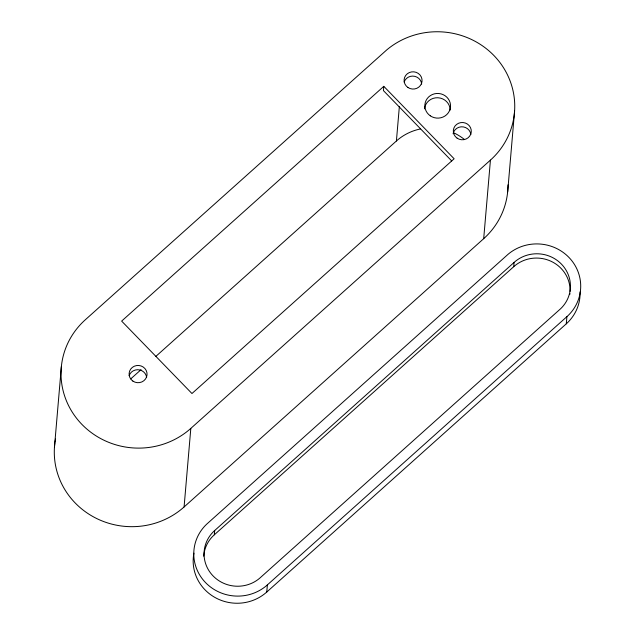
<?xml version="1.0" encoding="UTF-8"?>
<svg xmlns="http://www.w3.org/2000/svg" width="635" height="635" viewBox="0 0 635 635"><rect width="100%" height="100%" fill="white"/><g stroke="black" fill="none" stroke-linecap="round" stroke-linejoin="round"><path stroke-width="0.95" d="M54.435 447.477L61.365 366.593M54.896 442.849A77.081 74.017 4.9 0 0 96.353 518.374A77.081 74.017 4.9 0 0 184.086 506.968L190.817 428.403L490.434 160.115A77.081 74.017 4.9 0 0 494.689 56.34A77.081 74.017 4.9 0 0 386.739 49.911L85.336 319.754A77.081 74.017 4.9 0 0 81.899 424.386A77.081 74.017 4.9 0 0 190.817 428.403M203.748 556.197A33.401 32.075 4.9 0 1 213.463 535.599L214.32 534.805L214.686 530.519L514.969 261.652A33.401 32.075 4.9 0 1 561.396 264.065A33.401 32.075 4.9 0 1 560.657 308.705L259.517 578.366A33.401 32.075 4.9 0 1 213.098 575.953A33.401 32.075 4.9 0 1 213.828 531.312L214.686 530.519M193.937 553.149A43.68 41.942 4.9 0 0 215.186 597.591A43.68 41.942 4.9 0 0 265.7 592.963L266.756 592.042L267.367 584.899L567.92 315.738A43.68 41.942 4.9 0 0 568.881 257.358A43.68 41.942 4.9 0 0 508.175 254.198L206.565 524.28A43.68 41.942 4.9 0 0 205.605 582.66A43.68 41.942 4.9 0 0 266.311 585.819L267.367 584.899M383.802 86.336L121.642 321.096L191.96 393.525L454.128 158.774L383.802 86.336L383.437 90.622L451.691 160.925M155.829 356.418L396.407 140.986L399.367 106.434M184.086 506.968L483.695 238.673L490.434 160.115M507.667 191.833L514.588 110.958M214.32 534.805L513.723 266.7L514.096 262.414M266.756 592.042L566.285 323.826L566.896 316.69M566.285 323.826L567.309 322.882A43.68 41.942 4.9 0 0 580.08 291.981M130.739 378.881L141.073 369.633M513.723 266.7L514.604 265.93A33.401 32.075 4.9 0 1 550.902 261.215A33.401 32.075 4.9 0 1 570.055 291.378M396.407 140.986A51.387 49.347 4.9 0 1 420.37 128.961M453.446 132.691A51.387 49.347 4.9 0 1 464.32 139.39M508.008 184.864A77.081 74.017 4.9 0 1 483.695 238.673M54.999 442.079A77.081 74.017 4.9 0 1 55.507 439.015M424.529 108.855A12.843 12.335 4.9 0 1 437.88 97.75A12.843 12.335 4.9 0 1 450.167 110.101M404.146 82.042A8.993 8.636 4.9 0 1 421.672 84.106M453.104 133.747A8.993 8.636 4.9 0 1 470.853 134.406M129.143 375.674A8.993 8.636 4.9 0 1 146.653 377.547M569.92 293.386A33.401 32.075 4.9 0 1 569.809 294.394M430.276 115.816A12.843 12.335 4.9 0 0 450.477 107.005A12.843 12.335 4.9 0 0 432.316 94.544A12.843 12.335 4.9 0 0 430.276 115.816M457.113 138.16A8.993 8.636 4.9 0 0 471.257 131.993A8.993 8.636 4.9 0 0 458.541 123.269A8.993 8.636 4.9 0 0 457.113 138.16M407.892 87.455A8.993 8.636 4.9 0 0 422.029 81.28A8.993 8.636 4.9 0 0 409.313 72.565A8.993 8.636 4.9 0 0 407.892 87.455M132.89 381.095A8.993 8.636 4.9 0 0 147.026 374.928A8.993 8.636 4.9 0 0 134.318 366.212A8.993 8.636 4.9 0 0 132.89 381.095"/></g></svg>
